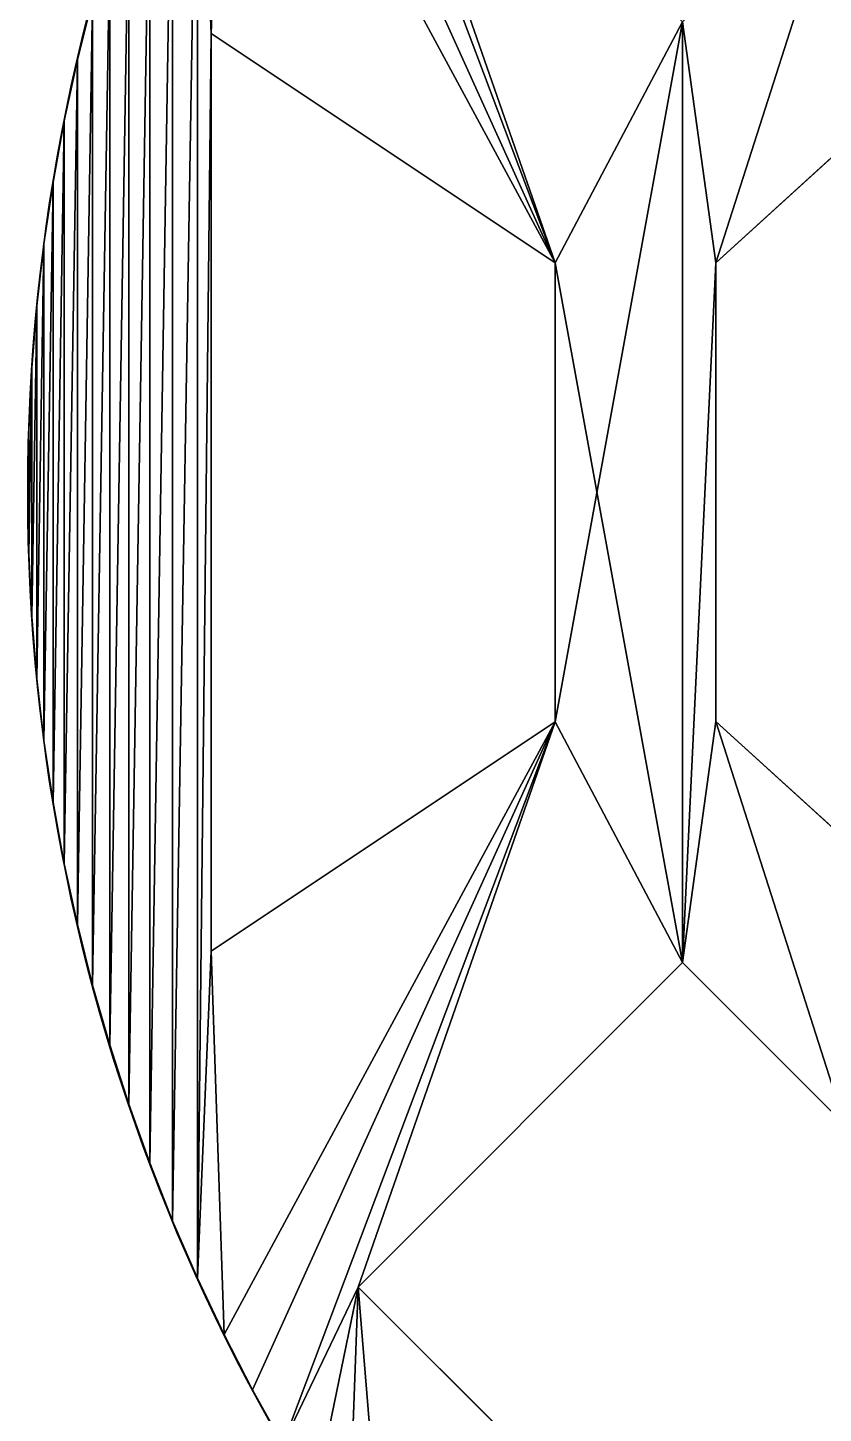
# Model space of a CAD drawing. Extents: x 0 to 166, y 0 to 166.
# Drawn here: x 0 to 34.7, y 42.8 to 103.3 of the extents above; entities that cross this region are included whole.
import ezdxf

# ---------------------------------------------------------------- set-up
doc = ezdxf.new("R2010")
doc.units = 0
doc.header["$MEASUREMENT"] = 0
doc.layers.get('0').update_dxf_attribs({"color": 13, "linetype": 'CONTINUOUS'})

msp = doc.modelspace()

# ---------------------------------------------------------------- linework, layer by layer
for p, q in [((63, 123.003, 2), (30, 93.009, 2)), ((63, 123.003), (30, 93.009)), ((8, 103, 2), (8, 103)), ((8, 103, 2), (8, 63, 2)), ((23, 93, 2), (8, 103, 2)), ((8, 103), (8, 63)), ((23, 93), (8, 103)), ((2.168, 101.847, 2), (2.168, 101.847)), ((1.595, 99.192, 2), (1.595, 99.192)), ((1.109, 96.52, 2), (1.109, 96.52)), ((0.71, 93.834, 2), (0.71, 93.834)), ((23, 93, 2), (23, 93)), ((23, 73, 2), (23, 93, 2)), ((23, 73), (23, 93)), ((30, 93.009, 2), (30, 93.009)), ((30, 73.009, 2), (30, 93.009, 2)), ((30, 73.009), (30, 93.009)), ((0.4, 91.135, 2), (0.4, 91.135)), ((0.178, 88.428, 2), (0.178, 88.428)), ((0.044, 85.716, 2), (0.044, 85.716)), ((0, 83, 2), (0, 83)), ((0.044, 80.284, 2), (0.044, 80.284)), ((0.178, 77.572, 2), (0.178, 77.572)), ((0.4, 74.865, 2), (0.4, 74.865)), ((8, 63, 2), (23, 73, 2)), ((8, 63), (23, 73)), ((23, 73, 2), (23, 73)), ((30, 73.009, 2), (30, 73.009)), ((30, 73.009, 2), (63, 43.003, 2)), ((30, 73.009), (63, 43.003)), ((0.71, 72.166, 2), (0.71, 72.166)), ((1.109, 69.48, 2), (1.109, 69.48)), ((1.595, 66.808, 2), (1.595, 66.808)), ((2.168, 64.153, 2), (2.168, 64.153)), ((8, 63, 2), (8, 63)), ((14.411, 48.352, 2), (28.553, 62.494, 2)), ((14.411, 48.352), (28.553, 62.494)), ((28.553, 62.494, 2), (28.553, 62.494)), ((28.553, 62.494, 2), (35.624, 55.423, 2)), ((28.553, 62.494), (35.624, 55.423)), ((2.828, 61.518, 2), (2.828, 61.518)), ((3.574, 58.906, 2), (3.574, 58.906)), ((4.405, 56.321, 2), (4.405, 56.321)), ((5.32, 53.763, 2), (5.32, 53.763)), ((6.318, 51.237, 2), (6.318, 51.237)), ((7.398, 48.745, 2), (7.398, 48.745)), ((14.411, 48.352, 2), (14.411, 48.352)), ((21.482, 41.281, 2), (14.411, 48.352, 2)), ((21.482, 41.281), (14.411, 48.352)), ((8.56, 46.29, 2), (8.56, 46.29)), ((9.801, 43.874, 2), (9.801, 43.874))]:
    msp.add_line(p, q)
for centre in [(83, 83, 2), (83, 83)]:
    msp.add_circle(centre, 83)

# ---------------------------------------------------------------- meshes
mesh = msp.add_polyface()
corners = [(15.534, 131.346), (14.411, 117.648), (13.988, 129.112), (21.482, 124.719), (17.152, 133.527), (22.421, 139.738), (25.017, 128.255), (28.553, 131.79), (28.596, 136.855), (42.695, 117.648), (28.906, 137.094), (29.145, 137.404), (29.295, 137.766), (29.346, 138.154), (34.21, 137.447), (48.352, 123.305), (28.553, 62.494), (28.553, 103.506), (30, 93.009), (35.624, 110.577), (63, 123.003), (48.033, 116.906), (39.159, 114.113), (47.256, 116.906), (0.044, 80.284), (0.044, 85.716), (0.178, 88.428), (0.178, 77.572), (0.4, 91.135), (0.4, 74.865), (0.71, 93.834), (0.71, 72.166), (1.109, 96.52), (1.109, 69.48), (1.595, 99.192), (1.595, 66.808), (2.168, 101.847), (2.168, 64.153), (2.828, 104.482), (2.828, 61.518), (3.574, 107.094), (3.574, 58.906), (4.405, 109.679), (4.405, 56.321), (5.32, 112.237), (5.32, 53.763), (6.318, 114.763), (6.318, 51.237), (7.398, 117.255), (7.398, 48.745), (8, 103), (8.56, 119.71), (23, 93), (9.801, 122.126), (11.12, 124.5), (12.516, 126.83), (23, 73)]
mesh.append_faces([[corners[k] for k in face] for face in [(0, 1, 2), (1, 0, 3), (3, 5, 6), (7, 8, 9), (18, 19, 20), (50, 51, 52), (52, 17, 56)]], dxfattribs={"vtx0": -1, "vtx1": -1})
mesh.append_faces([[corners[k] for k in face] for face in [(9, 13, 14), (16, 17, 18), (49, 48, 50), (52, 54, 1)]], dxfattribs={"vtx0": -1, "vtx1": -1, "vtx2": -1})
mesh.append_faces([[corners[k] for k in face] for face in [(3, 0, 4), (9, 8, 10), (9, 10, 11), (9, 11, 12), (9, 12, 13), (9, 14, 15), (18, 17, 19), (21, 19, 22), (23, 22, 9), (24, 25, 26), (27, 26, 28), (29, 28, 30), (31, 30, 32), (33, 32, 34), (35, 34, 36), (37, 36, 38), (39, 38, 40), (41, 40, 42), (43, 42, 44), (45, 44, 46), (47, 46, 48), (50, 48, 51), (52, 51, 53), (52, 53, 54), (1, 54, 55), (1, 55, 2), (52, 1, 17)]], dxfattribs={"vtx0": -1, "vtx2": -1})
mesh = msp.add_polyface()
corners = [(23, 93, 2), (28.553, 62.494, 2), (28.553, 103.506, 2), (30, 93.009, 2), (35.624, 110.577, 2), (63, 123.003, 2), (48.033, 116.906, 2), (39.159, 114.113, 2), (47.256, 116.906, 2), (42.695, 117.648, 2), (14.411, 117.648, 2), (15.534, 131.346, 2), (13.988, 129.112, 2), (21.482, 124.719, 2), (17.152, 133.527, 2), (22.421, 139.738, 2), (25.017, 128.255, 2), (28.596, 136.855, 2), (28.553, 131.79, 2), (28.906, 137.094, 2), (29.145, 137.404, 2), (29.295, 137.766, 2), (29.346, 138.154, 2), (34.21, 137.447, 2), (48.352, 123.305, 2), (0.044, 85.716, 2), (0.044, 80.284, 2), (0.178, 88.428, 2), (0.178, 77.572, 2), (0.4, 91.135, 2), (0.4, 74.865, 2), (0.71, 93.834, 2), (0.71, 72.166, 2), (1.109, 96.52, 2), (1.109, 69.48, 2), (1.595, 99.192, 2), (1.595, 66.808, 2), (2.168, 101.847, 2), (2.168, 64.153, 2), (2.828, 104.482, 2), (2.828, 61.518, 2), (3.574, 107.094, 2), (3.574, 58.906, 2), (4.405, 109.679, 2), (4.405, 56.321, 2), (5.32, 112.237, 2), (5.32, 53.763, 2), (6.318, 114.763, 2), (6.318, 51.237, 2), (7.398, 117.255, 2), (7.398, 48.745, 2), (8, 103, 2), (8.56, 119.71, 2), (9.801, 122.126, 2), (11.12, 124.5, 2), (12.516, 126.83, 2)]
mesh.append_faces([[corners[k] for k in face] for face in [(2, 3, 4), (4, 6, 7), (7, 8, 9), (11, 13, 14), (17, 9, 19), (19, 9, 20), (20, 9, 21), (21, 9, 22), (23, 9, 24), (25, 26, 27), (27, 28, 29), (29, 30, 31), (31, 32, 33), (33, 34, 35), (35, 36, 37), (37, 38, 39), (39, 40, 41), (41, 42, 43), (43, 44, 45), (45, 46, 47), (47, 48, 49), (49, 51, 52), (52, 0, 53), (53, 0, 54), (54, 10, 55), (55, 10, 12), (10, 0, 2)]], dxfattribs={"vtx0": -1, "vtx1": -1})
mesh.append_faces([[corners[k] for k in face] for face in [(0, 1, 2), (2, 1, 3), (22, 9, 23), (49, 50, 51), (54, 0, 10)]], dxfattribs={"vtx0": -1, "vtx1": -1, "vtx2": -1})
mesh.append_faces([[corners[k] for k in face] for face in [(4, 3, 5), (10, 11, 12), (11, 10, 13), (15, 13, 16), (17, 18, 9), (52, 51, 0)]], dxfattribs={"vtx0": -1, "vtx2": -1})
mesh = msp.add_polyface()
corners = [(63, 123.003, 2), (30, 93.009), (63, 123.003), (30, 93.009, 2)]
mesh.append_faces([[corners[k] for k in face] for face in [(0, 1, 2), (1, 0, 3)]], dxfattribs={"vtx0": -1})
mesh = msp.add_polyface()
corners = [(28.553, 62.494), (30, 73.009), (35.624, 55.423), (30, 93.009), (63, 43.003), (47.645, 49.145), (47.256, 49.094), (42.695, 48.352), (7.398, 48.745), (8, 63), (8.56, 46.29), (8, 103), (23, 73), (9.801, 43.874), (11.12, 41.5), (14.411, 48.352), (12.516, 39.17), (13.988, 36.888), (28.553, 103.506), (15.534, 34.654), (21.482, 41.281), (17.152, 32.473), (18.84, 30.345), (20.597, 28.274), (22.421, 26.262), (28.553, 34.21), (28.596, 29.145), (35.624, 41.281), (28.906, 28.906), (34.21, 28.553), (48.352, 42.695), (0.044, 85.716), (0.044, 80.284), (0, 83), (0.178, 88.428), (0.178, 77.572), (0.4, 91.135), (0.4, 74.865), (0.71, 93.834), (0.71, 72.166), (1.109, 96.52), (1.109, 69.48), (1.595, 99.192), (1.595, 66.808), (2.168, 101.847), (2.168, 64.153), (2.828, 104.482), (2.828, 61.518), (3.574, 107.094), (3.574, 58.906), (4.405, 109.679), (4.405, 56.321), (5.32, 112.237), (5.32, 53.763), (6.318, 114.763), (6.318, 51.237), (7.398, 117.255)]
mesh.append_faces([[corners[k] for k in face] for face in [(31, 32, 33)]], dxfattribs={"vtx0": -1})
mesh.append_faces([[corners[k] for k in face] for face in [(0, 1, 2), (1, 0, 3), (2, 6, 7), (8, 9, 10), (9, 8, 11), (10, 12, 13), (13, 12, 14), (14, 15, 16), (16, 15, 17), (15, 12, 0), (19, 20, 21), (21, 20, 22), (22, 20, 23), (26, 27, 28), (29, 27, 30), (32, 34, 35), (35, 36, 37), (37, 38, 39), (39, 40, 41), (41, 42, 43), (43, 44, 45), (45, 46, 47), (47, 48, 49), (49, 50, 51), (51, 52, 53), (53, 54, 55), (55, 56, 8)]], dxfattribs={"vtx0": -1, "vtx1": -1})
mesh.append_faces([[corners[k] for k in face] for face in [(14, 12, 15), (0, 12, 18)]], dxfattribs={"vtx0": -1, "vtx1": -1, "vtx2": -1})
mesh.append_faces([[corners[k] for k in face] for face in [(2, 1, 4), (2, 5, 6), (10, 9, 12), (15, 19, 17), (19, 15, 20), (24, 20, 25), (26, 25, 27), (30, 27, 7)]], dxfattribs={"vtx0": -1, "vtx2": -1})
mesh = msp.add_polyface()
corners = [(15.534, 34.654, 2), (14.411, 48.352, 2), (13.988, 36.888, 2), (21.482, 41.281, 2), (17.152, 32.473, 2), (18.84, 30.345, 2), (20.597, 28.274, 2), (22.421, 26.262, 2), (28.553, 34.21, 2), (28.596, 29.145, 2), (35.624, 41.281, 2), (28.906, 28.906, 2), (34.21, 28.553, 2), (48.352, 42.695, 2), (42.695, 48.352, 2), (8.56, 46.29, 2), (8, 63, 2), (7.398, 48.745, 2), (23, 73, 2), (9.801, 43.874, 2), (11.12, 41.5, 2), (12.516, 39.17, 2), (28.553, 62.494, 2), (23, 93, 2), (30, 93.009, 2), (30, 73.009, 2), (35.624, 55.423, 2), (63, 43.003, 2), (47.645, 49.145, 2), (47.256, 49.094, 2), (0.044, 80.284, 2), (0.044, 85.716, 2), (0, 83, 2), (0.178, 88.428, 2), (0.178, 77.572, 2), (0.4, 91.135, 2), (0.4, 74.865, 2), (0.71, 93.834, 2), (0.71, 72.166, 2), (1.109, 96.52, 2), (1.109, 69.48, 2), (1.595, 99.192, 2), (1.595, 66.808, 2), (2.168, 101.847, 2), (2.168, 64.153, 2), (2.828, 104.482, 2), (2.828, 61.518, 2), (3.574, 107.094, 2), (3.574, 58.906, 2), (4.405, 109.679, 2), (4.405, 56.321, 2), (5.32, 112.237, 2), (5.32, 53.763, 2), (6.318, 114.763, 2), (6.318, 51.237, 2), (7.398, 117.255, 2), (8, 103, 2)]
mesh.append_faces([[corners[k] for k in face] for face in [(30, 31, 32)]], dxfattribs={"vtx0": -1})
mesh.append_faces([[corners[k] for k in face] for face in [(0, 1, 2), (1, 0, 3), (3, 7, 8), (8, 9, 10), (10, 13, 14), (15, 16, 17), (16, 15, 18), (18, 22, 23), (24, 22, 25), (26, 25, 22), (25, 26, 27), (28, 26, 29), (56, 17, 16)]], dxfattribs={"vtx0": -1, "vtx1": -1})
mesh.append_faces([[corners[k] for k in face] for face in [(18, 20, 1)]], dxfattribs={"vtx0": -1, "vtx1": -1, "vtx2": -1})
mesh.append_faces([[corners[k] for k in face] for face in [(3, 0, 4), (3, 4, 5), (3, 5, 6), (10, 9, 11), (10, 12, 13), (18, 15, 19), (18, 19, 20), (1, 20, 21), (1, 21, 2), (18, 1, 22), (29, 26, 14), (33, 30, 34), (35, 34, 36), (37, 36, 38), (39, 38, 40), (41, 40, 42), (43, 42, 44), (45, 44, 46), (47, 46, 48), (49, 48, 50), (51, 50, 52), (53, 52, 54), (55, 54, 17)]], dxfattribs={"vtx0": -1, "vtx2": -1})
mesh = msp.add_polyface()
corners = [(2.828, 104.482, 2), (2.168, 101.847), (2.168, 101.847, 2), (2.828, 104.482)]
mesh.append_faces([[corners[k] for k in face] for face in [(0, 1, 2), (1, 0, 3)]], dxfattribs={"vtx0": -1})
mesh = msp.add_polyface()
corners = [(23, 93, 2), (8, 103), (23, 93), (8, 103, 2)]
mesh.append_faces([[corners[k] for k in face] for face in [(0, 1, 2), (1, 0, 3)]], dxfattribs={"vtx0": -1})
mesh = msp.add_polyface()
corners = [(8, 103), (8, 63, 2), (8, 63), (8, 103, 2)]
mesh.append_faces([[corners[k] for k in face] for face in [(0, 1, 2), (1, 0, 3)]], dxfattribs={"vtx0": -1})
mesh = msp.add_polyface()
corners = [(2.168, 101.847, 2), (1.595, 99.192), (1.595, 99.192, 2), (2.168, 101.847)]
mesh.append_faces([[corners[k] for k in face] for face in [(0, 1, 2), (1, 0, 3)]], dxfattribs={"vtx0": -1})
mesh = msp.add_polyface()
corners = [(1.595, 99.192, 2), (1.109, 96.52), (1.109, 96.52, 2), (1.595, 99.192)]
mesh.append_faces([[corners[k] for k in face] for face in [(0, 1, 2), (1, 0, 3)]], dxfattribs={"vtx0": -1})
mesh = msp.add_polyface()
corners = [(1.109, 96.52, 2), (0.71, 93.834), (0.71, 93.834, 2), (1.109, 96.52)]
mesh.append_faces([[corners[k] for k in face] for face in [(0, 1, 2), (1, 0, 3)]], dxfattribs={"vtx0": -1})
mesh = msp.add_polyface()
corners = [(0.71, 93.834, 2), (0.4, 91.135), (0.4, 91.135, 2), (0.71, 93.834)]
mesh.append_faces([[corners[k] for k in face] for face in [(0, 1, 2), (1, 0, 3)]], dxfattribs={"vtx0": -1})
mesh = msp.add_polyface()
corners = [(23, 93, 2), (23, 73), (23, 73, 2), (23, 93)]
mesh.append_faces([[corners[k] for k in face] for face in [(0, 1, 2), (1, 0, 3)]], dxfattribs={"vtx0": -1})
mesh = msp.add_polyface()
corners = [(30, 93.009), (30, 73.009, 2), (30, 73.009), (30, 93.009, 2)]
mesh.append_faces([[corners[k] for k in face] for face in [(0, 1, 2), (1, 0, 3)]], dxfattribs={"vtx0": -1})
mesh = msp.add_polyface()
corners = [(0.4, 91.135, 2), (0.178, 88.428), (0.178, 88.428, 2), (0.4, 91.135)]
mesh.append_faces([[corners[k] for k in face] for face in [(0, 1, 2), (1, 0, 3)]], dxfattribs={"vtx0": -1})
mesh = msp.add_polyface()
corners = [(0.178, 88.428, 2), (0.044, 85.716), (0.044, 85.716, 2), (0.178, 88.428)]
mesh.append_faces([[corners[k] for k in face] for face in [(0, 1, 2), (1, 0, 3)]], dxfattribs={"vtx0": -1})
mesh = msp.add_polyface()
corners = [(0.044, 85.716, 2), (0, 83), (0, 83, 2), (0.044, 85.716)]
mesh.append_faces([[corners[k] for k in face] for face in [(0, 1, 2), (1, 0, 3)]], dxfattribs={"vtx0": -1})
mesh = msp.add_polyface()
corners = [(0, 83, 2), (0.044, 80.284), (0.044, 80.284, 2), (0, 83)]
mesh.append_faces([[corners[k] for k in face] for face in [(0, 1, 2), (1, 0, 3)]], dxfattribs={"vtx0": -1})
mesh = msp.add_polyface()
corners = [(0.044, 80.284, 2), (0.178, 77.572), (0.178, 77.572, 2), (0.044, 80.284)]
mesh.append_faces([[corners[k] for k in face] for face in [(0, 1, 2), (1, 0, 3)]], dxfattribs={"vtx0": -1})
mesh = msp.add_polyface()
corners = [(0.178, 77.572, 2), (0.4, 74.865), (0.4, 74.865, 2), (0.178, 77.572)]
mesh.append_faces([[corners[k] for k in face] for face in [(0, 1, 2), (1, 0, 3)]], dxfattribs={"vtx0": -1})
mesh = msp.add_polyface()
corners = [(0.4, 74.865, 2), (0.71, 72.166), (0.71, 72.166, 2), (0.4, 74.865)]
mesh.append_faces([[corners[k] for k in face] for face in [(0, 1, 2), (1, 0, 3)]], dxfattribs={"vtx0": -1})
mesh = msp.add_polyface()
corners = [(8, 63, 2), (23, 73), (8, 63), (23, 73, 2)]
mesh.append_faces([[corners[k] for k in face] for face in [(0, 1, 2), (1, 0, 3)]], dxfattribs={"vtx0": -1})
mesh = msp.add_polyface()
corners = [(30, 73.009, 2), (63, 43.003), (30, 73.009), (63, 43.003, 2)]
mesh.append_faces([[corners[k] for k in face] for face in [(0, 1, 2), (1, 0, 3)]], dxfattribs={"vtx0": -1})
mesh = msp.add_polyface()
corners = [(0.71, 72.166, 2), (1.109, 69.48), (1.109, 69.48, 2), (0.71, 72.166)]
mesh.append_faces([[corners[k] for k in face] for face in [(0, 1, 2), (1, 0, 3)]], dxfattribs={"vtx0": -1})
mesh = msp.add_polyface()
corners = [(1.109, 69.48, 2), (1.595, 66.808), (1.595, 66.808, 2), (1.109, 69.48)]
mesh.append_faces([[corners[k] for k in face] for face in [(0, 1, 2), (1, 0, 3)]], dxfattribs={"vtx0": -1})
mesh = msp.add_polyface()
corners = [(1.595, 66.808, 2), (2.168, 64.153), (2.168, 64.153, 2), (1.595, 66.808)]
mesh.append_faces([[corners[k] for k in face] for face in [(0, 1, 2), (1, 0, 3)]], dxfattribs={"vtx0": -1})
mesh = msp.add_polyface()
corners = [(2.168, 64.153, 2), (2.828, 61.518), (2.828, 61.518, 2), (2.168, 64.153)]
mesh.append_faces([[corners[k] for k in face] for face in [(0, 1, 2), (1, 0, 3)]], dxfattribs={"vtx0": -1})
mesh = msp.add_polyface()
corners = [(28.553, 62.494), (14.411, 48.352, 2), (14.411, 48.352), (28.553, 62.494, 2)]
mesh.append_faces([[corners[k] for k in face] for face in [(0, 1, 2), (1, 0, 3)]], dxfattribs={"vtx0": -1})
mesh = msp.add_polyface()
corners = [(28.553, 62.494, 2), (35.624, 55.423), (35.624, 55.423, 2), (28.553, 62.494)]
mesh.append_faces([[corners[k] for k in face] for face in [(0, 1, 2), (1, 0, 3)]], dxfattribs={"vtx0": -1})
mesh = msp.add_polyface()
corners = [(2.828, 61.518, 2), (3.574, 58.906), (3.574, 58.906, 2), (2.828, 61.518)]
mesh.append_faces([[corners[k] for k in face] for face in [(0, 1, 2), (1, 0, 3)]], dxfattribs={"vtx0": -1})
mesh = msp.add_polyface()
corners = [(3.574, 58.906, 2), (4.405, 56.321), (4.405, 56.321, 2), (3.574, 58.906)]
mesh.append_faces([[corners[k] for k in face] for face in [(0, 1, 2), (1, 0, 3)]], dxfattribs={"vtx0": -1})
mesh = msp.add_polyface()
corners = [(4.405, 56.321, 2), (5.32, 53.763), (5.32, 53.763, 2), (4.405, 56.321)]
mesh.append_faces([[corners[k] for k in face] for face in [(0, 1, 2), (1, 0, 3)]], dxfattribs={"vtx0": -1})
mesh = msp.add_polyface()
corners = [(5.32, 53.763, 2), (6.318, 51.237), (6.318, 51.237, 2), (5.32, 53.763)]
mesh.append_faces([[corners[k] for k in face] for face in [(0, 1, 2), (1, 0, 3)]], dxfattribs={"vtx0": -1})
mesh = msp.add_polyface()
corners = [(6.318, 51.237, 2), (7.398, 48.745), (7.398, 48.745, 2), (6.318, 51.237)]
mesh.append_faces([[corners[k] for k in face] for face in [(0, 1, 2), (1, 0, 3)]], dxfattribs={"vtx0": -1})
mesh = msp.add_polyface()
corners = [(7.398, 48.745, 2), (8.56, 46.29), (8.56, 46.29, 2), (7.398, 48.745)]
mesh.append_faces([[corners[k] for k in face] for face in [(0, 1, 2), (1, 0, 3)]], dxfattribs={"vtx0": -1})
mesh = msp.add_polyface()
corners = [(14.411, 48.352, 2), (21.482, 41.281), (14.411, 48.352), (21.482, 41.281, 2)]
mesh.append_faces([[corners[k] for k in face] for face in [(0, 1, 2), (1, 0, 3)]], dxfattribs={"vtx0": -1})
mesh = msp.add_polyface()
corners = [(8.56, 46.29, 2), (9.801, 43.874), (9.801, 43.874, 2), (8.56, 46.29)]
mesh.append_faces([[corners[k] for k in face] for face in [(0, 1, 2), (1, 0, 3)]], dxfattribs={"vtx0": -1})
mesh = msp.add_polyface()
corners = [(9.801, 43.874, 2), (11.12, 41.5), (11.12, 41.5, 2), (9.801, 43.874)]
mesh.append_faces([[corners[k] for k in face] for face in [(0, 1, 2), (1, 0, 3)]], dxfattribs={"vtx0": -1})

doc.saveas('drawing.dxf')
